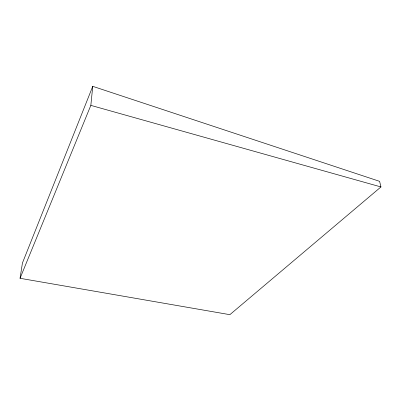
<?xml version="1.0" encoding="UTF-8"?>
<svg xmlns="http://www.w3.org/2000/svg" width="401" height="401" viewBox="0 0 401 401"><rect width="100%" height="100%" fill="white"/><g stroke="black" fill="none" stroke-linecap="round" stroke-linejoin="round"><path stroke-width="0.6" d="M20.05 278.299L90.837 105.373L92.756 86.33L379.607 181.342L380.95 186.946L229.858 314.67L20.05 278.299L22.436 263.006L92.756 86.33M90.837 105.373L380.95 186.946"/></g></svg>
